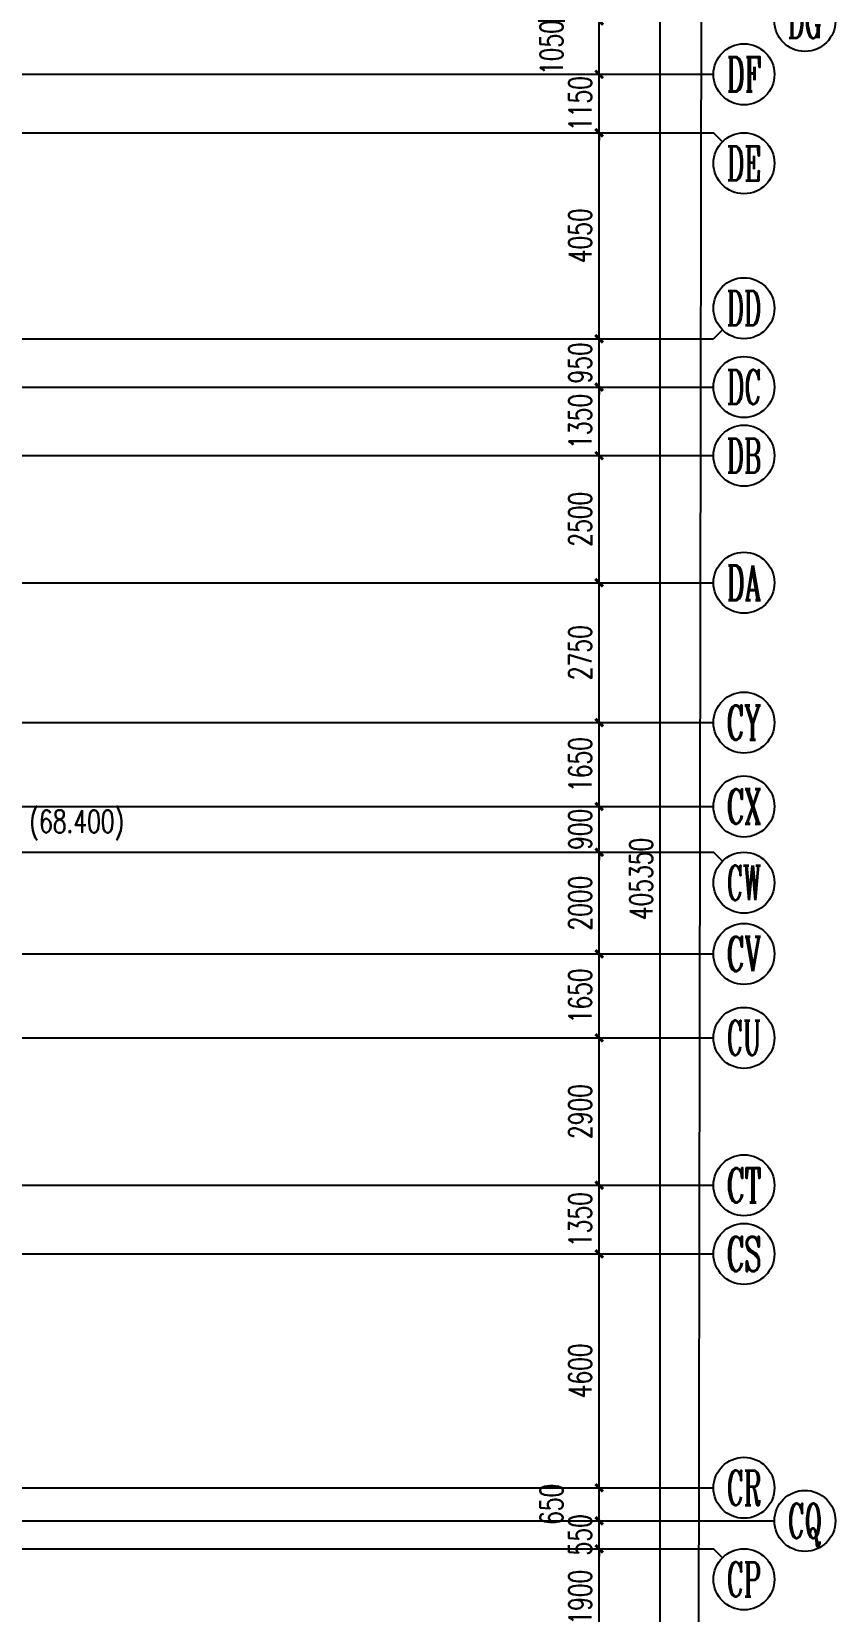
# Model space of a CAD drawing. Extents: x 369444 to 684549, y -549309 to 575337.
# Drawn here: x 617150 to 632971, y 253407 to 284497 of the extents above; entities that cross this region are included whole.
import ezdxf
from ezdxf.enums import TextEntityAlignment as Align

# ---------------------------------------------------------------- set-up
doc = ezdxf.new("R2010")
doc.units = 0
doc.header["$LTSCALE"] = 1000
doc.header["$MEASUREMENT"] = 0
for name, color, linetype in [('AXIS', 3, 'Continuous'), ('AXIS_TEXT', 7, 'Continuous'), ('DOTE', 1, 'Continuous'), ('景观场地标高', 4, 'Continuous')]:
    doc.layers.add(name, color=color, linetype=linetype)
doc.layers.add('不要动图层', color=140, linetype='Continuous', plot=False)
doc.styles.add('_TCH_AXIS', font='COMPLEX', dxfattribs={"bigfont": 'GBCBIG'})
doc.styles.add('_TCH_DIM', font='SIMPLEX', dxfattribs={"bigfont": 'GBCBIG'})
doc.styles.add('_TCH_DIM_T3', font='SIMPLEX', dxfattribs={"width": 0.705882, "bigfont": 'GBCBIG'})
doc.styles.add('COMPLEX', font='COMPLEX')
doc.dimstyles.new('_TCH_ARCH&&150', dxfattribs={"dimtxt": 446.25, "dimasz": 150, "dimexe": 375, "dimexo": 450, "dimgap": 150, "dimtad": 1, "dimdec": 0, "dimzin": 0, "dimdsep": 46, "dimtxsty": '_TCH_DIM_T3', "dimblk": 'ARCHTICK', "dimcen": 0.09, "dimclrt": 7, "dimazin": 2, "dimtfac": 1, "dimtdec": 0, "dimtix": 1, "dimtmove": 2, "dimatfit": 3, "dimfxl": 0, "dimtolj": 1, "dimtzin": 0, "dimarcsym": 0})

# ---------------------------------------------------------------- blocks, each defined once
blk = doc.blocks.new('_ArchTick')
at = {"color": 0, "linetype": 'ByBlock', "const_width": 0.4}
blk.add_lwpolyline([(-0.5, -0.5), (0.5, 0.5)], dxfattribs=at)
blk = doc.blocks.new('*D863')
at = {"layer": 'AXIS', "color": 0, "lineweight": -2, "transparency": 16777216}
for p, q in [((625021, 254657), (628696, 254657)), ((628321, 252757), (628321, 254657)), ((625021, 252757), (628696, 252757))]:
    blk.add_line(p, q, dxfattribs=at)
at = {"layer": 'Defpoints', "color": 0, "transparency": 16777216}
for p in [(624571, 254657), (628321, 254657), (624571, 252757)]:
    blk.add_point(p, dxfattribs=at)
at = {"layer": 'AXIS', "color": 0, "lineweight": -2, "transparency": 16777216, "xscale": 150, "yscale": 150, "zscale": 150}
for p, rotation in [((628321, 254657), 90), ((628321, 252757), 270)]:
    blk.add_blockref('_ArchTick', p, dxfattribs=dict(at, rotation=rotation))
at = {"layer": 'AXIS', "color": 7, "lineweight": -2, "transparency": 16777216, "insert": (627948, 253707), "char_height": 446.2, "attachment_point": 5, "rotation": 90, "style": '_TCH_DIM_T3'}
blk.add_mtext('\\A1;1900', dxfattribs=at)
blk = doc.blocks.new('*D864')
at = {"layer": 'AXIS', "color": 0, "lineweight": -2, "transparency": 16777216}
for p, q in [((628321, 255207), (628321, 255357)), ((625021, 255207), (628696, 255207)), ((628321, 254657), (628321, 255207)), ((625021, 254657), (628696, 254657)), ((628321, 254657), (628321, 254507))]:
    blk.add_line(p, q, dxfattribs=at)
at = {"layer": 'Defpoints', "color": 0, "transparency": 16777216}
for p in [(624571, 255207), (628321, 255207), (624571, 254657)]:
    blk.add_point(p, dxfattribs=at)
at = {"layer": 'AXIS', "color": 0, "lineweight": -2, "transparency": 16777216, "xscale": 150, "yscale": 150, "zscale": 150}
for p, rotation in [((628321, 255207), 270), ((628321, 254657), 90)]:
    blk.add_blockref('_ArchTick', p, dxfattribs=dict(at, rotation=rotation))
at = {"layer": 'AXIS', "color": 7, "lineweight": -2, "transparency": 16777216, "insert": (627948, 254932), "char_height": 446.2, "attachment_point": 5, "rotation": 90, "style": '_TCH_DIM_T3'}
blk.add_mtext('\\A1;550', dxfattribs=at)
blk = doc.blocks.new('*D865')
at = {"layer": 'AXIS', "color": 0, "lineweight": -2, "transparency": 16777216}
for p, q in [((625021, 255857), (628696, 255857)), ((628321, 255207), (628321, 255857)), ((625021, 255207), (628696, 255207))]:
    blk.add_line(p, q, dxfattribs=at)
at = {"layer": 'Defpoints', "color": 0, "transparency": 16777216}
for p in [(624571, 255857), (628321, 255857), (624571, 255207)]:
    blk.add_point(p, dxfattribs=at)
at = {"layer": 'AXIS', "color": 0, "lineweight": -2, "transparency": 16777216, "xscale": 150, "yscale": 150, "zscale": 150}
for p, rotation in [((628321, 255857), 90), ((628321, 255207), 270)]:
    blk.add_blockref('_ArchTick', p, dxfattribs=dict(at, rotation=rotation))
at = {"layer": 'AXIS', "color": 7, "lineweight": -2, "transparency": 16777216, "insert": (627383, 255532), "char_height": 446.2, "attachment_point": 5, "rotation": 90, "style": '_TCH_DIM_T3'}
blk.add_mtext('\\A1;650', dxfattribs=at)
blk = doc.blocks.new('*D866')
at = {"layer": 'AXIS', "color": 0, "lineweight": -2, "transparency": 16777216}
for p, q in [((625021, 260457), (628696, 260457)), ((628321, 255857), (628321, 260457)), ((625021, 255857), (628696, 255857))]:
    blk.add_line(p, q, dxfattribs=at)
at = {"layer": 'Defpoints', "color": 0, "transparency": 16777216}
for p in [(624571, 260457), (628321, 260457), (624571, 255857)]:
    blk.add_point(p, dxfattribs=at)
at = {"layer": 'AXIS', "color": 0, "lineweight": -2, "transparency": 16777216, "xscale": 150, "yscale": 150, "zscale": 150}
for p, rotation in [((628321, 260457), 90), ((628321, 255857), 270)]:
    blk.add_blockref('_ArchTick', p, dxfattribs=dict(at, rotation=rotation))
at = {"layer": 'AXIS', "color": 7, "lineweight": -2, "transparency": 16777216, "insert": (627948, 258157), "char_height": 446.2, "attachment_point": 5, "rotation": 90, "style": '_TCH_DIM_T3'}
blk.add_mtext('\\A1;4600', dxfattribs=at)
blk = doc.blocks.new('*D867')
at = {"layer": 'AXIS', "color": 0, "lineweight": -2, "transparency": 16777216}
for p, q in [((625021, 261807), (628696, 261807)), ((628321, 260457), (628321, 261807)), ((625021, 260457), (628696, 260457))]:
    blk.add_line(p, q, dxfattribs=at)
at = {"layer": 'Defpoints', "color": 0, "transparency": 16777216}
for p in [(624571, 261807), (628321, 261807), (624571, 260457)]:
    blk.add_point(p, dxfattribs=at)
at = {"layer": 'AXIS', "color": 0, "lineweight": -2, "transparency": 16777216, "xscale": 150, "yscale": 150, "zscale": 150}
for p, rotation in [((628321, 261807), 90), ((628321, 260457), 270)]:
    blk.add_blockref('_ArchTick', p, dxfattribs=dict(at, rotation=rotation))
at = {"layer": 'AXIS', "color": 7, "lineweight": -2, "transparency": 16777216, "insert": (627948, 261132), "char_height": 446.2, "attachment_point": 5, "rotation": 90, "style": '_TCH_DIM_T3'}
blk.add_mtext('\\A1;1350', dxfattribs=at)
blk = doc.blocks.new('*D868')
at = {"layer": 'AXIS', "color": 0, "lineweight": -2, "transparency": 16777216}
for p, q in [((625021, 264707), (628696, 264707)), ((628321, 261807), (628321, 264707)), ((625021, 261807), (628696, 261807))]:
    blk.add_line(p, q, dxfattribs=at)
at = {"layer": 'Defpoints', "color": 0, "transparency": 16777216}
for p in [(624571, 264707), (628321, 264707), (624571, 261807)]:
    blk.add_point(p, dxfattribs=at)
at = {"layer": 'AXIS', "color": 0, "lineweight": -2, "transparency": 16777216, "xscale": 150, "yscale": 150, "zscale": 150}
for p, rotation in [((628321, 264707), 90), ((628321, 261807), 270)]:
    blk.add_blockref('_ArchTick', p, dxfattribs=dict(at, rotation=rotation))
at = {"layer": 'AXIS', "color": 7, "lineweight": -2, "transparency": 16777216, "insert": (627948, 263257), "char_height": 446.2, "attachment_point": 5, "rotation": 90, "style": '_TCH_DIM_T3'}
blk.add_mtext('\\A1;2900', dxfattribs=at)
blk = doc.blocks.new('*D869')
at = {"layer": 'AXIS', "color": 0, "lineweight": -2, "transparency": 16777216}
for p, q in [((625021, 266357), (628696, 266357)), ((628321, 264707), (628321, 266357)), ((625021, 264707), (628696, 264707))]:
    blk.add_line(p, q, dxfattribs=at)
at = {"layer": 'Defpoints', "color": 0, "transparency": 16777216}
for p in [(624571, 266357), (628321, 266357), (624571, 264707)]:
    blk.add_point(p, dxfattribs=at)
at = {"layer": 'AXIS', "color": 0, "lineweight": -2, "transparency": 16777216, "xscale": 150, "yscale": 150, "zscale": 150}
for p, rotation in [((628321, 266357), 90), ((628321, 264707), 270)]:
    blk.add_blockref('_ArchTick', p, dxfattribs=dict(at, rotation=rotation))
at = {"layer": 'AXIS', "color": 7, "lineweight": -2, "transparency": 16777216, "insert": (627948, 265532), "char_height": 446.2, "attachment_point": 5, "rotation": 90, "style": '_TCH_DIM_T3'}
blk.add_mtext('\\A1;1650', dxfattribs=at)
blk = doc.blocks.new('*D870')
at = {"layer": 'AXIS', "color": 0, "lineweight": -2, "transparency": 16777216}
for p, q in [((625021, 268357), (628696, 268357)), ((628321, 266357), (628321, 268357)), ((625021, 266357), (628696, 266357))]:
    blk.add_line(p, q, dxfattribs=at)
at = {"layer": 'Defpoints', "color": 0, "transparency": 16777216}
for p in [(624571, 268357), (628321, 268357), (624571, 266357)]:
    blk.add_point(p, dxfattribs=at)
at = {"layer": 'AXIS', "color": 0, "lineweight": -2, "transparency": 16777216, "xscale": 150, "yscale": 150, "zscale": 150}
for p, rotation in [((628321, 268357), 90), ((628321, 266357), 270)]:
    blk.add_blockref('_ArchTick', p, dxfattribs=dict(at, rotation=rotation))
at = {"layer": 'AXIS', "color": 7, "lineweight": -2, "transparency": 16777216, "insert": (627948, 267357), "char_height": 446.2, "attachment_point": 5, "rotation": 90, "style": '_TCH_DIM_T3'}
blk.add_mtext('\\A1;2000', dxfattribs=at)
blk = doc.blocks.new('*D871')
at = {"layer": 'AXIS', "color": 0, "lineweight": -2, "transparency": 16777216}
for p, q in [((625021, 269257), (628696, 269257)), ((628321, 269257), (628321, 269407)), ((628321, 268357), (628321, 269257)), ((625021, 268357), (628696, 268357)), ((628321, 268357), (628321, 268207))]:
    blk.add_line(p, q, dxfattribs=at)
at = {"layer": 'Defpoints', "color": 0, "transparency": 16777216}
for p in [(624571, 269257), (628321, 269257), (624571, 268357)]:
    blk.add_point(p, dxfattribs=at)
at = {"layer": 'AXIS', "color": 0, "lineweight": -2, "transparency": 16777216, "xscale": 150, "yscale": 150, "zscale": 150}
for p, rotation in [((628321, 269257), 270), ((628321, 268357), 90)]:
    blk.add_blockref('_ArchTick', p, dxfattribs=dict(at, rotation=rotation))
at = {"layer": 'AXIS', "color": 7, "lineweight": -2, "transparency": 16777216, "insert": (627948, 268807), "char_height": 446.2, "attachment_point": 5, "rotation": 90, "style": '_TCH_DIM_T3'}
blk.add_mtext('\\A1;900', dxfattribs=at)
blk = doc.blocks.new('*D872')
at = {"layer": 'AXIS', "color": 0, "lineweight": -2, "transparency": 16777216}
for p, q in [((625021, 270907), (628696, 270907)), ((628321, 269257), (628321, 270907)), ((625021, 269257), (628696, 269257))]:
    blk.add_line(p, q, dxfattribs=at)
at = {"layer": 'Defpoints', "color": 0, "transparency": 16777216}
for p in [(624571, 270907), (628321, 270907), (624571, 269257)]:
    blk.add_point(p, dxfattribs=at)
at = {"layer": 'AXIS', "color": 0, "lineweight": -2, "transparency": 16777216, "xscale": 150, "yscale": 150, "zscale": 150}
for p, rotation in [((628321, 270907), 90), ((628321, 269257), 270)]:
    blk.add_blockref('_ArchTick', p, dxfattribs=dict(at, rotation=rotation))
at = {"layer": 'AXIS', "color": 7, "lineweight": -2, "transparency": 16777216, "insert": (627948, 270082), "char_height": 446.2, "attachment_point": 5, "rotation": 90, "style": '_TCH_DIM_T3'}
blk.add_mtext('\\A1;1650', dxfattribs=at)
blk = doc.blocks.new('*D873')
at = {"layer": 'AXIS', "color": 0, "lineweight": -2, "transparency": 16777216}
for p, q in [((625021, 273657), (628696, 273657)), ((628321, 270907), (628321, 273657)), ((625021, 270907), (628696, 270907))]:
    blk.add_line(p, q, dxfattribs=at)
at = {"layer": 'Defpoints', "color": 0, "transparency": 16777216}
for p in [(624571, 273657), (628321, 273657), (624571, 270907)]:
    blk.add_point(p, dxfattribs=at)
at = {"layer": 'AXIS', "color": 0, "lineweight": -2, "transparency": 16777216, "xscale": 150, "yscale": 150, "zscale": 150}
for p, rotation in [((628321, 273657), 90), ((628321, 270907), 270)]:
    blk.add_blockref('_ArchTick', p, dxfattribs=dict(at, rotation=rotation))
at = {"layer": 'AXIS', "color": 7, "lineweight": -2, "transparency": 16777216, "insert": (627948, 272282), "char_height": 446.2, "attachment_point": 5, "rotation": 90, "style": '_TCH_DIM_T3'}
blk.add_mtext('\\A1;2750', dxfattribs=at)
blk = doc.blocks.new('*D874')
at = {"layer": 'AXIS', "color": 0, "lineweight": -2, "transparency": 16777216}
for p, q in [((625021, 276157), (628696, 276157)), ((628321, 273657), (628321, 276157)), ((625021, 273657), (628696, 273657))]:
    blk.add_line(p, q, dxfattribs=at)
at = {"layer": 'Defpoints', "color": 0, "transparency": 16777216}
for p in [(624571, 276157), (628321, 276157), (624571, 273657)]:
    blk.add_point(p, dxfattribs=at)
at = {"layer": 'AXIS', "color": 0, "lineweight": -2, "transparency": 16777216, "xscale": 150, "yscale": 150, "zscale": 150}
for p, rotation in [((628321, 276157), 90), ((628321, 273657), 270)]:
    blk.add_blockref('_ArchTick', p, dxfattribs=dict(at, rotation=rotation))
at = {"layer": 'AXIS', "color": 7, "lineweight": -2, "transparency": 16777216, "insert": (627948, 274907), "char_height": 446.2, "attachment_point": 5, "rotation": 90, "style": '_TCH_DIM_T3'}
blk.add_mtext('\\A1;2500', dxfattribs=at)
blk = doc.blocks.new('*D875')
at = {"layer": 'AXIS', "color": 0, "lineweight": -2, "transparency": 16777216}
for p, q in [((625021, 277507), (628696, 277507)), ((628321, 276157), (628321, 277507)), ((625021, 276157), (628696, 276157))]:
    blk.add_line(p, q, dxfattribs=at)
at = {"layer": 'Defpoints', "color": 0, "transparency": 16777216}
for p in [(624571, 277507), (628321, 277507), (624571, 276157)]:
    blk.add_point(p, dxfattribs=at)
at = {"layer": 'AXIS', "color": 0, "lineweight": -2, "transparency": 16777216, "xscale": 150, "yscale": 150, "zscale": 150}
for p, rotation in [((628321, 277507), 90), ((628321, 276157), 270)]:
    blk.add_blockref('_ArchTick', p, dxfattribs=dict(at, rotation=rotation))
at = {"layer": 'AXIS', "color": 7, "lineweight": -2, "transparency": 16777216, "insert": (627948, 276832), "char_height": 446.2, "attachment_point": 5, "rotation": 90, "style": '_TCH_DIM_T3'}
blk.add_mtext('\\A1;1350', dxfattribs=at)
blk = doc.blocks.new('*D876')
at = {"layer": 'AXIS', "color": 0, "lineweight": -2, "transparency": 16777216}
for p, q in [((628321, 278457), (628321, 278607)), ((625021, 278457), (628696, 278457)), ((628321, 277507), (628321, 278457)), ((625021, 277507), (628696, 277507)), ((628321, 277507), (628321, 277357))]:
    blk.add_line(p, q, dxfattribs=at)
at = {"layer": 'Defpoints', "color": 0, "transparency": 16777216}
for p in [(624571, 278457), (628321, 278457), (624571, 277507)]:
    blk.add_point(p, dxfattribs=at)
at = {"layer": 'AXIS', "color": 0, "lineweight": -2, "transparency": 16777216, "xscale": 150, "yscale": 150, "zscale": 150}
for p, rotation in [((628321, 278457), 270), ((628321, 277507), 90)]:
    blk.add_blockref('_ArchTick', p, dxfattribs=dict(at, rotation=rotation))
at = {"layer": 'AXIS', "color": 7, "lineweight": -2, "transparency": 16777216, "insert": (627948, 277982), "char_height": 446.2, "attachment_point": 5, "rotation": 90, "style": '_TCH_DIM_T3'}
blk.add_mtext('\\A1;950', dxfattribs=at)
blk = doc.blocks.new('*D877')
at = {"layer": 'AXIS', "color": 0, "lineweight": -2, "transparency": 16777216}
for p, q in [((625021, 282507), (628696, 282507)), ((628321, 278457), (628321, 282507)), ((625021, 278457), (628696, 278457))]:
    blk.add_line(p, q, dxfattribs=at)
at = {"layer": 'Defpoints', "color": 0, "transparency": 16777216}
for p in [(624571, 282507), (628321, 282507), (624571, 278457)]:
    blk.add_point(p, dxfattribs=at)
at = {"layer": 'AXIS', "color": 0, "lineweight": -2, "transparency": 16777216, "xscale": 150, "yscale": 150, "zscale": 150}
for p, rotation in [((628321, 282507), 90), ((628321, 278457), 270)]:
    blk.add_blockref('_ArchTick', p, dxfattribs=dict(at, rotation=rotation))
at = {"layer": 'AXIS', "color": 7, "lineweight": -2, "transparency": 16777216, "insert": (627948, 280482), "char_height": 446.2, "attachment_point": 5, "rotation": 90, "style": '_TCH_DIM_T3'}
blk.add_mtext('\\A1;4050', dxfattribs=at)
blk = doc.blocks.new('*D878')
at = {"layer": 'AXIS', "color": 0, "lineweight": -2, "transparency": 16777216}
for p, q in [((625021, 283657), (628696, 283657)), ((628321, 283657), (628321, 283807)), ((628321, 282507), (628321, 283657)), ((625021, 282507), (628696, 282507)), ((628321, 282507), (628321, 282357))]:
    blk.add_line(p, q, dxfattribs=at)
at = {"layer": 'Defpoints', "color": 0, "transparency": 16777216}
for p in [(624571, 283657), (628321, 283657), (624571, 282507)]:
    blk.add_point(p, dxfattribs=at)
at = {"layer": 'AXIS', "color": 0, "lineweight": -2, "transparency": 16777216, "xscale": 150, "yscale": 150, "zscale": 150}
for p, rotation in [((628321, 283657), 270), ((628321, 282507), 90)]:
    blk.add_blockref('_ArchTick', p, dxfattribs=dict(at, rotation=rotation))
at = {"layer": 'AXIS', "color": 7, "lineweight": -2, "transparency": 16777216, "insert": (627948, 283082), "char_height": 446.2, "attachment_point": 5, "rotation": 90, "style": '_TCH_DIM_T3'}
blk.add_mtext('\\A1;1150', dxfattribs=at)
blk = doc.blocks.new('*D879')
at = {"layer": 'AXIS', "color": 0, "lineweight": -2, "transparency": 16777216}
for p, q in [((625021, 284707), (628696, 284707)), ((628321, 283657), (628321, 284707)), ((625021, 283657), (628696, 283657))]:
    blk.add_line(p, q, dxfattribs=at)
at = {"layer": 'Defpoints', "color": 0, "transparency": 16777216}
for p in [(624571, 284707), (628321, 284707), (624571, 283657)]:
    blk.add_point(p, dxfattribs=at)
at = {"layer": 'AXIS', "color": 0, "lineweight": -2, "transparency": 16777216, "xscale": 150, "yscale": 150, "zscale": 150}
for p, rotation in [((628321, 284707), 90), ((628321, 283657), 270)]:
    blk.add_blockref('_ArchTick', p, dxfattribs=dict(at, rotation=rotation))
at = {"layer": 'AXIS', "color": 7, "lineweight": -2, "transparency": 16777216, "insert": (627383, 284182), "char_height": 446.2, "attachment_point": 5, "rotation": 90, "style": '_TCH_DIM_T3'}
blk.add_mtext('\\A1;1050', dxfattribs=at)
blk = doc.blocks.new('*D948')
at = {"layer": 'AXIS', "color": 0, "lineweight": -2, "transparency": 16777216}
for p, q in [((625021, 470507), (629896, 470507)), ((629521, 65157), (629521, 470507)), ((625021, 65157), (629896, 65157))]:
    blk.add_line(p, q, dxfattribs=at)
at = {"layer": 'Defpoints', "color": 0, "transparency": 16777216}
for p in [(624571, 470507), (629521, 470507), (624571, 65157)]:
    blk.add_point(p, dxfattribs=at)
at = {"layer": 'AXIS', "color": 0, "lineweight": -2, "transparency": 16777216, "xscale": 150, "yscale": 150, "zscale": 150}
for p, rotation in [((629521, 470507), 90), ((629521, 65157), 270)]:
    blk.add_blockref('_ArchTick', p, dxfattribs=dict(at, rotation=rotation))
at = {"layer": 'AXIS', "color": 7, "lineweight": -2, "transparency": 16777216, "insert": (629148, 267832), "char_height": 446.2, "attachment_point": 5, "rotation": 90, "style": '_TCH_DIM_T3'}
blk.add_mtext('\\A1;405350', dxfattribs=at)
blk = doc.blocks.new('_AXISO')
blk.add_circle((0, 0), 0.5)
at = {"layer": 'AXIS_TEXT', "style": 'COMPLEX', "width": 1.041667}
blk.add_attdef('A', text='', height=0.56, dxfattribs=at).set_placement((-0.25, -0.28), (0.25, -0.28), align=Align.FIT)

msp = doc.modelspace()

# ---------------------------------------------------------------- linework, layer by layer
at = {"layer": 'AXIS'}
for p, q in [((624570.9, 283657), (630570.9, 283657)), ((624570.9, 282507), (630570.9, 282507)), ((630746.7, 282331.2), (630570.9, 282507)), ((630746.7, 278632.7), (630570.9, 278457)), ((624570.9, 278457), (630570.9, 278457)), ((624570.9, 277507), (630570.9, 277507)), ((624570.9, 276157), (630570.9, 276157)), ((624570.9, 273657), (630570.9, 273657)), ((624570.9, 270907), (630570.9, 270907)), ((624570.9, 269257), (630570.9, 269257)), ((624570.9, 268357), (630570.9, 268357)), ((630746.7, 268181.2), (630570.9, 268357)), ((624570.9, 266357), (630570.9, 266357)), ((624570.9, 264706.9), (630570.9, 264706.9)), ((624570.9, 261807), (630570.9, 261807)), ((624570.9, 261807), (630570.9, 261807)), ((624570.9, 260457), (630570.9, 260457)), ((624570.9, 255857), (630570.9, 255857)), ((624570.9, 255207), (631770.9, 255207)), ((624570.9, 254657), (630570.9, 254657)), ((630746.7, 254481.2), (630570.9, 254657))]:
    msp.add_line(p, q, dxfattribs=at)
at = {"layer": 'DOTE', "color": 8, "lineweight": -2}
for p, q in [((377844.4, 283657), (624570.9, 283657)), ((377844.4, 282507), (624570.9, 282507)), ((377844.4, 278457), (624570.9, 278457)), ((377844.4, 277507), (624570.9, 277507)), ((377844.4, 276157), (624570.9, 276157)), ((377844.4, 273657), (624570.9, 273657)), ((377844.4, 270907), (624570.9, 270907)), ((377844.4, 269257), (624570.9, 269257)), ((377844.4, 268357), (624570.9, 268357)), ((377844.4, 266357), (624570.9, 266357)), ((377844.4, 264706.9), (624570.9, 264706.9)), ((377844.4, 261807), (624570.9, 261807)), ((377844.4, 260457), (624570.9, 260457)), ((377844.4, 255857), (624570.9, 255857)), ((377844.4, 255207), (624570.9, 255207)), ((377844.4, 254657), (624570.9, 254657))]:
    msp.add_line(p, q, dxfattribs=at)
at = {"layer": '不要动图层'}
msp.add_lwpolyline([(374141.4, 480401.6), (608632.4, 480035.6), (630599.4, 458002.6), (630103.6, 140971.4), (534606.6, 140971.5), (534606.6, 44667.5), (383961.4, 44901.6), (384134.4, 155731.6), (384114.4, 173450.6), (374190.4, 173466.6), (373839.4, 234426.6), (373748.4, 250410.6), (374011.4, 393904.6)], close=True, dxfattribs=at)

# ---------------------------------------------------------------- block references
at = {"layer": 'AXIS', "lineweight": -2}
ref = msp.add_blockref('_AXISO', (632370.9, 284706.9), dxfattribs=dict(at, xscale=1200, yscale=1200, zscale=1200))
ref.add_attrib('A', 'DG', dxfattribs={"layer": 'AXIS_TEXT', "lineweight": -2, "ltscale": 6, "height": 678.82, "style": '_TCH_AXIS', "width": 0.525}).set_placement((632031.5, 284367.5), (632710.4, 284367.5), align=Align.FIT)
ref = msp.add_blockref('_AXISO', (631170.9, 283657), dxfattribs=dict(at, xscale=1200, yscale=1200, zscale=1200))
ref.add_attrib('A', 'DF', dxfattribs={"layer": 'AXIS_TEXT', "lineweight": -2, "ltscale": 6, "height": 678.82, "style": '_TCH_AXIS', "width": 0.552632}).set_placement((630831.5, 283317.6), (631510.4, 283317.6), align=Align.FIT)
ref = msp.add_blockref('_AXISO', (631170.9, 281907), dxfattribs=dict(at, xscale=1200, yscale=1200, zscale=1200))
ref.add_attrib('A', 'DE', dxfattribs={"layer": 'AXIS_TEXT', "lineweight": -2, "ltscale": 6, "height": 678.82, "style": '_TCH_AXIS', "width": 0.552632}).set_placement((630831.5, 281567.6), (631510.4, 281567.6), align=Align.FIT)
ref = msp.add_blockref('_AXISO', (631170.9, 279057), dxfattribs=dict(at, xscale=1200, yscale=1200, zscale=1200))
ref.add_attrib('A', 'DD', dxfattribs={"layer": 'AXIS_TEXT', "lineweight": -2, "ltscale": 6, "height": 678.82, "style": '_TCH_AXIS', "width": 0.538462}).set_placement((630831.5, 278717.6), (631510.4, 278717.6), align=Align.FIT)
ref = msp.add_blockref('_AXISO', (631170.9, 277507), dxfattribs=dict(at, xscale=1200, yscale=1200, zscale=1200))
ref.add_attrib('A', 'DC', dxfattribs={"layer": 'AXIS_TEXT', "lineweight": -2, "ltscale": 6, "height": 678.82, "style": '_TCH_AXIS', "width": 0.567568}).set_placement((630831.5, 277167.6), (631510.4, 277167.6), align=Align.FIT)
ref = msp.add_blockref('_AXISO', (631170.9, 276157), dxfattribs=dict(at, xscale=1200, yscale=1200, zscale=1200))
ref.add_attrib('A', 'DB', dxfattribs={"layer": 'AXIS_TEXT', "lineweight": -2, "ltscale": 6, "height": 678.82, "style": '_TCH_AXIS', "width": 0.538462}).set_placement((630831.5, 275817.6), (631510.4, 275817.6), align=Align.FIT)
ref = msp.add_blockref('_AXISO', (631170.9, 273657), dxfattribs=dict(at, xscale=1200, yscale=1200, zscale=1200))
ref.add_attrib('A', 'DA', dxfattribs={"layer": 'AXIS_TEXT', "lineweight": -2, "ltscale": 6, "height": 678.82, "style": '_TCH_AXIS', "width": 0.525}).set_placement((630831.5, 273317.6), (631510.4, 273317.6), align=Align.FIT)
ref = msp.add_blockref('_AXISO', (631170.9, 270907), dxfattribs=dict(at, xscale=1200, yscale=1200, zscale=1200))
ref.add_attrib('A', 'CY', dxfattribs={"layer": 'AXIS_TEXT', "lineweight": -2, "ltscale": 6, "height": 678.82, "style": '_TCH_AXIS', "width": 0.525}).set_placement((630831.5, 270567.6), (631510.4, 270567.6), align=Align.FIT)
ref = msp.add_blockref('_AXISO', (631170.9, 269257), dxfattribs=dict(at, xscale=1200, yscale=1200, zscale=1200))
ref.add_attrib('A', 'CX', dxfattribs={"layer": 'AXIS_TEXT', "lineweight": -2, "ltscale": 6, "height": 678.82, "style": '_TCH_AXIS', "width": 0.538462}).set_placement((630831.5, 268917.6), (631510.4, 268917.6), align=Align.FIT)
ref = msp.add_blockref('_AXISO', (631170.9, 267757), dxfattribs=dict(at, xscale=1200, yscale=1200, zscale=1200))
ref.add_attrib('A', 'CW', dxfattribs={"layer": 'AXIS_TEXT', "lineweight": -2, "ltscale": 6, "height": 678.82, "style": '_TCH_AXIS', "width": 0.488372}).set_placement((630831.5, 267417.6), (631510.4, 267417.6), align=Align.FIT)
ref = msp.add_blockref('_AXISO', (631170.9, 266357), dxfattribs=dict(at, xscale=1200, yscale=1200, zscale=1200))
ref.add_attrib('A', 'CV', dxfattribs={"layer": 'AXIS_TEXT', "lineweight": -2, "ltscale": 6, "height": 678.82, "style": '_TCH_AXIS', "width": 0.538462}).set_placement((630831.5, 266017.6), (631510.4, 266017.6), align=Align.FIT)
ref = msp.add_blockref('_AXISO', (631170.9, 264706.9), dxfattribs=dict(at, xscale=1200, yscale=1200, zscale=1200))
ref.add_attrib('A', 'CU', dxfattribs={"layer": 'AXIS_TEXT', "lineweight": -2, "ltscale": 6, "height": 678.82, "style": '_TCH_AXIS', "width": 0.512195}).set_placement((630831.5, 264367.5), (631510.4, 264367.5), align=Align.FIT)
ref = msp.add_blockref('_AXISO', (631170.9, 261807), dxfattribs=dict(at, xscale=1200, yscale=1200, zscale=1200))
ref.add_attrib('A', 'CT', dxfattribs={"layer": 'AXIS_TEXT', "lineweight": -2, "ltscale": 6, "height": 678.82, "style": '_TCH_AXIS', "width": 0.583333}).set_placement((630831.5, 261467.6), (631510.4, 261467.6), align=Align.FIT)
ref = msp.add_blockref('_AXISO', (631170.9, 261807), dxfattribs=dict(at, xscale=1200, yscale=1200, zscale=1200))
ref.add_attrib('A', 'CT', dxfattribs={"layer": 'AXIS_TEXT', "lineweight": -2, "ltscale": 6, "height": 678.82, "style": '_TCH_AXIS', "width": 0.583333}).set_placement((630831.5, 261467.6), (631510.4, 261467.6), align=Align.FIT)
ref = msp.add_blockref('_AXISO', (631170.9, 260457), dxfattribs=dict(at, xscale=1200, yscale=1200, zscale=1200))
ref.add_attrib('A', 'CS', dxfattribs={"layer": 'AXIS_TEXT', "lineweight": -2, "ltscale": 6, "height": 678.82, "style": '_TCH_AXIS', "width": 0.6}).set_placement((630831.5, 260117.6), (631510.4, 260117.6), align=Align.FIT)
ref = msp.add_blockref('_AXISO', (631170.9, 255857), dxfattribs=dict(at, xscale=1200, yscale=1200, zscale=1200))
ref.add_attrib('A', 'CR', dxfattribs={"layer": 'AXIS_TEXT', "lineweight": -2, "ltscale": 6, "height": 678.82, "style": '_TCH_AXIS', "width": 0.538462}).set_placement((630831.5, 255517.6), (631510.4, 255517.6), align=Align.FIT)
ref = msp.add_blockref('_AXISO', (632370.9, 255207), dxfattribs=dict(at, xscale=1200, yscale=1200, zscale=1200))
ref.add_attrib('A', 'CQ', dxfattribs={"layer": 'AXIS_TEXT', "lineweight": -2, "ltscale": 6, "height": 678.82, "style": '_TCH_AXIS', "width": 0.567568}).set_placement((632031.5, 254867.6), (632710.4, 254867.6), align=Align.FIT)
ref = msp.add_blockref('_AXISO', (631170.9, 254057), dxfattribs=dict(at, xscale=1200, yscale=1200, zscale=1200))
ref.add_attrib('A', 'CP', dxfattribs={"layer": 'AXIS_TEXT', "lineweight": -2, "ltscale": 6, "height": 678.82, "style": '_TCH_AXIS', "width": 0.552632}).set_placement((630831.5, 253717.6), (631510.4, 253717.6), align=Align.FIT)

# ---------------------------------------------------------------- texts
at = {"layer": '景观场地标高', "color": 7, "style": '_TCH_DIM', "width": 0.705882}
msp.add_text('(68.400)', height=446.25, dxfattribs=at).set_placement((617107.9, 268741.6))

# ---------------------------------------------------------------- dimensions: what is measured, and where the dimension line sits
at = {"layer": 'AXIS', "lineweight": -2}
for p1, p2, distance, text, picture, middle in [((624570.9, 65157), (624570.9, 470507), -4950, '405350', '*D948', (629147.8, 267832)), ((624570.9, 282507), (624570.9, 283657), -3750, '1150', '*D878', (627947.8, 283082)), ((624570.9, 278457), (624570.9, 282507), -3750, '4050', '*D877', (627947.8, 280482)), ((624570.9, 277507), (624570.9, 278457), -3750, '950', '*D876', (627947.8, 277982)), ((624570.9, 276157), (624570.9, 277507), -3750, '1350', '*D875', (627947.8, 276832)), ((624570.9, 273657), (624570.9, 276157), -3750, '2500', '*D874', (627947.8, 274907)), ((624570.9, 270907), (624570.9, 273657), -3750, '2750', '*D873', (627947.8, 272282)), ((624570.9, 269257), (624570.9, 270907), -3750, '1650', '*D872', (627947.8, 270082)), ((624570.9, 268357), (624570.9, 269257), -3750, '900', '*D871', (627947.8, 268807)), ((624570.9, 266357), (624570.9, 268357), -3750, '2000', '*D870', (627947.8, 267357)), ((624570.9, 264706.9), (624570.9, 266357), -3750, '1650', '*D869', (627947.8, 265531.9)), ((624570.9, 261807), (624570.9, 264706.9), -3750, '2900', '*D868', (627947.8, 263256.9)), ((624570.9, 260457), (624570.9, 261807), -3750, '1350', '*D867', (627947.8, 261132)), ((624570.9, 255857), (624570.9, 260457), -3750, '4600', '*D866', (627947.8, 258157)), ((624570.9, 254657), (624570.9, 255207), -3750, '550', '*D864', (627947.8, 254932)), ((624570.9, 252757), (624570.9, 254657), -3750, '1900', '*D863', (627947.8, 253707))]:
    dim = msp.add_aligned_dim(p1=p1, p2=p2, distance=distance, text=text, dimstyle='_TCH_ARCH&&150', dxfattribs=at)
    dim.commit()
    dim.dimension.update_dxf_attribs({"geometry": picture, "text_midpoint": middle})
for base, p1, p2, text, picture, middle in [((628320.9, 284706.9), (624570.9, 283657), (624570.9, 284706.9), '1050', '*D879', (627383.4, 284181.9)), ((628320.9, 255857), (624570.9, 255207), (624570.9, 255857), '650', '*D865', (627383.4, 255532))]:
    dim = msp.add_linear_dim(base=base, p1=p1, p2=p2, angle=90, text=text, dimstyle='_TCH_ARCH&&150', dxfattribs=at)
    dim.commit()
    dim.dimension.update_dxf_attribs({"geometry": picture, "text_midpoint": middle, "dimtype": 161})

doc.saveas('drawing.dxf')
